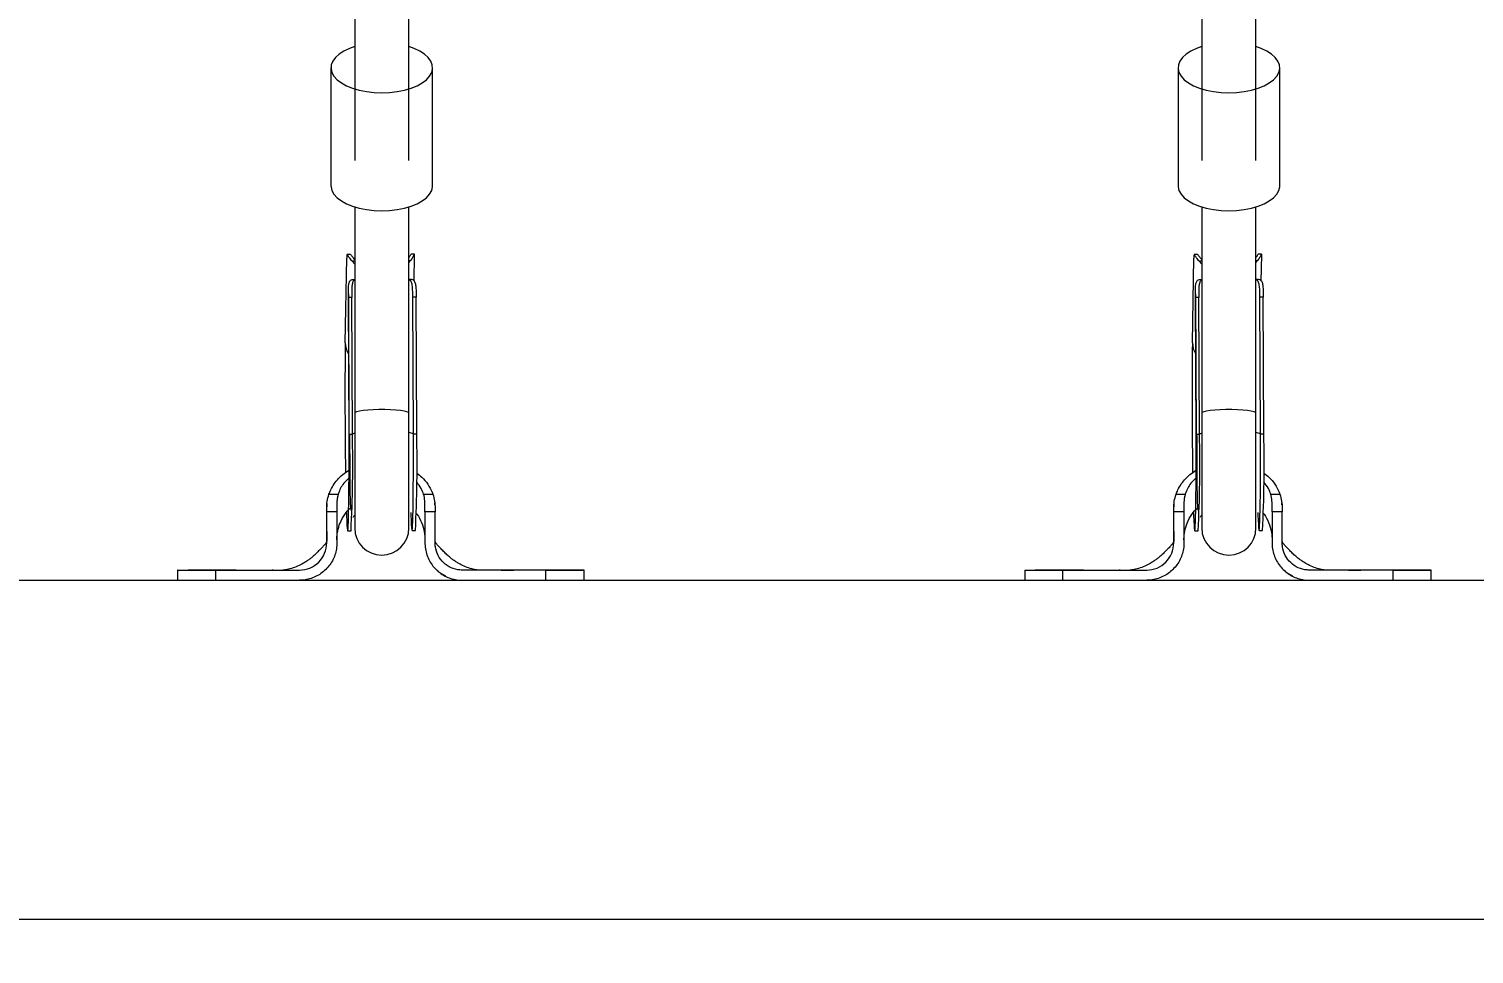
# Model space of a CAD drawing. Header units: millimetres. Extents: x -4213 to 6276, y -6120 to 3870.
# Drawn here: x -274 to 152.5, y -2224.1 to -1951.2 of the extents above; entities that cross this region are included whole.
import ezdxf

# ---------------------------------------------------------------- set-up
doc = ezdxf.new("R2010")
doc.units = ezdxf.units.MM
for name, color, linetype in [('DIKOM_ОБЪЕКТ', 7, 'Continuous'), ('DIKOM_РАЗМЕР_ЗОНА', 7, 'Continuous'), ('DIKOM_РАЗМЕР_ОБЪЕКТА', 7, 'Continuous')]:
    doc.layers.add(name, color=color, linetype=linetype)
doc.styles.add('style1', font='arial.ttf', dxfattribs={"width": 0.8})
doc.dimstyles.new('1-50', dxfattribs={"dimtxt": 300, "dimasz": 200, "dimexe": 100, "dimexo": 0, "dimgap": 100, "dimtad": 1, "dimtxsty": 'style1', "dimcen": 200, "dimclrd": 7, "dimclre": 7, "dimclrt": 7, "dimadec": 1, "dimazin": 2, "dimtfac": 1, "dimtmove": 0, "dimatfit": 2, "dimfxl": 0, "dimlwd": 25, "dimlwe": 18, "dimarcsym": 0})

# ---------------------------------------------------------------- blocks, each defined once
blk = doc.blocks.new('*D10')
at = {"layer": 'Defpoints', "color": 0, "transparency": 16777216}
for p in [(-1727.86, 1809.48), (-15.26, -2213.81), (5045.73, -2213.81)]:
    blk.add_point(p, dxfattribs=at)
at = {"layer": 'DIKOM_РАЗМЕР_ОБЪЕКТА', "color": 7, "lineweight": 18, "transparency": 16777216}
for p, q in [((-1727.86, 1809.48), (5145.73, 1809.48)), ((-15.26, -2213.81), (5145.73, -2213.81))]:
    blk.add_line(p, q, dxfattribs=at)
at = {"layer": 'DIKOM_РАЗМЕР_ОБЪЕКТА', "color": 7, "lineweight": 25, "transparency": 16777216}
blk.add_line((5045.73, 1609.48), (5045.73, -2013.81), dxfattribs=at)
at = {"layer": 'DIKOM_РАЗМЕР_ОБЪЕКТА', "color": 7, "transparency": 16777216}
for points in [[(5012.4, 1609.48), (5079.07, 1609.48), (5045.73, 1809.48)], [(5012.4, -2013.81), (5079.07, -2013.81), (5045.73, -2213.81)]]:
    blk.add_solid(points, dxfattribs=at)
at = {"layer": 'DIKOM_РАЗМЕР_ОБЪЕКТА', "color": 7, "transparency": 16777216, "insert": (4792.56, -133.86), "char_height": 300, "attachment_point": 5, "rotation": 90, "style": 'style1'}
blk.add_mtext('4000', dxfattribs=at)
blk = doc.blocks.new('*D11')
at = {"layer": 'Defpoints', "color": 0, "transparency": 16777216}
for p in [(-2152.13, 1385.22), (2355.18, -47.82), (2355.18, -4950.7)]:
    blk.add_point(p, dxfattribs=at)
at = {"layer": 'DIKOM_РАЗМЕР_ОБЪЕКТА', "color": 7, "lineweight": 18, "transparency": 16777216}
for p, q in [((-2152.13, 1385.22), (-2152.13, -5050.7)), ((2355.18, -47.82), (2355.18, -5050.7))]:
    blk.add_line(p, q, dxfattribs=at)
at = {"layer": 'DIKOM_РАЗМЕР_ОБЪЕКТА', "color": 7, "lineweight": 25, "transparency": 16777216}
blk.add_line((-1952.13, -4950.7), (2155.18, -4950.7), dxfattribs=at)
at = {"layer": 'DIKOM_РАЗМЕР_ОБЪЕКТА', "color": 7, "transparency": 16777216}
for points in [[(-1952.13, -4917.36), (-1952.13, -4984.03), (-2152.13, -4950.7)], [(2155.18, -4917.36), (2155.18, -4984.03), (2355.18, -4950.7)]]:
    blk.add_solid(points, dxfattribs=at)
at = {"layer": 'DIKOM_РАЗМЕР_ОБЪЕКТА', "color": 7, "transparency": 16777216, "insert": (229.85, -4697.52), "char_height": 300, "attachment_point": 5, "style": 'style1'}
blk.add_mtext('4500', dxfattribs=at)
blk = doc.blocks.new('*D12')
at = {"layer": 'Defpoints', "color": 0, "transparency": 16777216}
for p in [(-2081.42, 3870.14), (324.17, -3713.81), (6175.91, -3713.81)]:
    blk.add_point(p, dxfattribs=at)
at = {"layer": 'DIKOM_РАЗМЕР_ЗОНА', "color": 7, "lineweight": 18, "transparency": 16777216}
for p, q in [((-2081.42, 3870.14), (6275.91, 3870.14)), ((324.17, -3713.81), (6275.91, -3713.81))]:
    blk.add_line(p, q, dxfattribs=at)
at = {"layer": 'DIKOM_РАЗМЕР_ЗОНА', "color": 7, "lineweight": 25, "transparency": 16777216}
blk.add_line((6175.91, 3670.14), (6175.91, -3513.81), dxfattribs=at)
at = {"layer": 'DIKOM_РАЗМЕР_ЗОНА', "color": 7, "transparency": 16777216}
for points in [[(6142.57, 3670.14), (6209.24, 3670.14), (6175.91, 3870.14)], [(6142.57, -3513.81), (6209.24, -3513.81), (6175.91, -3713.81)]]:
    blk.add_solid(points, dxfattribs=at)
at = {"layer": 'DIKOM_РАЗМЕР_ЗОНА', "color": 7, "transparency": 16777216, "insert": (5922.73, -112.66), "char_height": 300, "attachment_point": 5, "rotation": 90, "style": 'style1'}
blk.add_mtext('7600', dxfattribs=at)
blk = doc.blocks.new('*D13')
at = {"layer": 'Defpoints', "color": 0, "transparency": 16777216}
for p in [(-4212.78, 1738.76), (3855.18, -47.82), (3855.18, -6019.79)]:
    blk.add_point(p, dxfattribs=at)
at = {"layer": 'DIKOM_РАЗМЕР_ЗОНА', "color": 7, "lineweight": 18, "transparency": 16777216}
for p, q in [((-4212.78, 1738.76), (-4212.78, -6119.79)), ((3855.18, -47.82), (3855.18, -6119.79))]:
    blk.add_line(p, q, dxfattribs=at)
at = {"layer": 'DIKOM_РАЗМЕР_ЗОНА', "color": 7, "lineweight": 25, "transparency": 16777216}
blk.add_line((-4012.78, -6019.79), (3655.18, -6019.79), dxfattribs=at)
at = {"layer": 'DIKOM_РАЗМЕР_ЗОНА', "color": 7, "transparency": 16777216}
for points in [[(-4012.78, -5986.46), (-4012.78, -6053.13), (-4212.78, -6019.79)], [(3655.18, -5986.46), (3655.18, -6053.13), (3855.18, -6019.79)]]:
    blk.add_solid(points, dxfattribs=at)
at = {"layer": 'DIKOM_РАЗМЕР_ЗОНА', "color": 7, "transparency": 16777216, "insert": (310.33, -5766.62), "char_height": 300, "attachment_point": 5, "style": 'style1'}
blk.add_mtext('8100', dxfattribs=at)

msp = doc.modelspace()

# ---------------------------------------------------------------- linework, layer by layer
at = {"layer": 'DIKOM_ОБЪЕКТ', "color": 7, "linetype": 'Continuous', "lineweight": 15}
for p, q in [((-177.821, -1859.448), (-177.821, -1989.991)), ((-161.821, -1989.991), (-161.821, -1859.451)), ((72.179, -1882.772), (72.179, -1989.991)), ((88.179, -1989.991), (88.179, -1882.777)), ((-184.821, -1962.625), (-184.821, -1997.465)), ((-154.821, -1997.465), (-154.821, -1962.625)), ((65.179, -1962.625), (65.179, -1997.465)), ((95.179, -1997.465), (95.179, -1962.625)), ((-177.821, -2003.699), (-177.821, -2064.494)), ((-161.821, -2064.494), (-161.821, -2003.699)), ((72.179, -2003.699), (72.179, -2064.494)), ((88.179, -2064.494), (88.179, -2003.699)), ((-180.586, -2043.789), (-180.15, -2018.826)), ((-179.034, -2017.743), (-180.036, -2017.749)), ((-177.821, -2019.728), (-178.606, -2019.733)), ((-178.606, -2019.733), (-177.821, -2020.614)), ((-161.821, -2020.134), (-161.425, -2019.63)), ((-161.425, -2019.63), (-161.821, -2019.632)), ((-160.162, -2017.63), (-161.168, -2017.636)), ((-160.269, -2025.543), (-160.135, -2017.897)), ((69.414, -2043.789), (69.85, -2018.826)), ((70.966, -2017.743), (69.964, -2017.749)), ((72.179, -2019.728), (71.394, -2019.733)), ((71.394, -2019.733), (72.179, -2020.614)), ((88.179, -2020.134), (88.575, -2019.63)), ((88.575, -2019.63), (88.179, -2019.632)), ((89.838, -2017.63), (88.832, -2017.636)), ((89.731, -2025.543), (89.865, -2017.897)), ((-178.525, -2025.076), (-177.821, -2024.962)), ((-178.525, -2025.076), (-177.821, -2025.072)), ((-161.821, -2024.867), (-161.078, -2024.972)), ((-161.821, -2024.976), (-161.078, -2024.972)), ((71.475, -2025.076), (72.179, -2024.962)), ((71.475, -2025.076), (72.179, -2025.072)), ((88.179, -2024.867), (88.922, -2024.972)), ((88.179, -2024.976), (88.922, -2024.972)), ((-179.691, -2029.333), (-179.501, -2070.803)), ((70.309, -2029.333), (70.499, -2070.803)), ((-178.685, -2030.43), (-179.684, -2030.436)), ((-179.499, -2070.821), (-179.684, -2030.436)), ((-178.5, -2070.815), (-178.685, -2030.43)), ((-159.688, -2030.317), (-160.688, -2030.323)), ((-160.503, -2070.707), (-160.688, -2030.323)), ((-159.503, -2070.701), (-159.688, -2030.317)), ((71.315, -2030.43), (70.316, -2030.436)), ((70.501, -2070.821), (70.316, -2030.436)), ((71.5, -2070.815), (71.315, -2030.43)), ((90.312, -2030.317), (89.312, -2030.323)), ((89.497, -2070.707), (89.312, -2030.323)), ((90.497, -2070.701), (90.312, -2030.317)), ((-177.821, -2064.494), (-177.821, -2098.381)), ((-161.821, -2098.381), (-161.821, -2064.494)), ((72.179, -2064.494), (72.179, -2098.381)), ((88.179, -2098.381), (88.179, -2064.494)), ((-179.499, -2070.821), (-179.501, -2070.803)), ((-178.5, -2070.815), (-179.499, -2070.821)), ((-178.347, -2070.634), (-178.5, -2070.815)), ((-159.503, -2070.701), (-160.503, -2070.707)), ((70.501, -2070.821), (70.499, -2070.803)), ((71.5, -2070.815), (70.501, -2070.821)), ((71.653, -2070.634), (71.5, -2070.815)), ((90.497, -2070.701), (89.497, -2070.707)), ((-185.414, -2088.466), (-182.696, -2088.466)), ((-157.466, -2088.466), (-154.748, -2088.466)), ((64.586, -2088.466), (67.304, -2088.466)), ((92.534, -2088.466), (95.252, -2088.466)), ((-183.081, -2093.675), (-186.081, -2093.675)), ((-186.081, -2101.814), (-186.081, -2093.675)), ((-186.032, -2091.464), (-186.049, -2092.163)), ((-186.02, -2091.184), (-186.032, -2091.967)), ((-183.081, -2093.675), (-183.081, -2101.814)), ((-157.081, -2093.675), (-157.081, -2101.814)), ((-154.081, -2093.675), (-157.081, -2093.675)), ((-154.161, -2091.559), (-154.175, -2090.988)), ((-154.081, -2101.814), (-154.081, -2093.675)), ((66.919, -2093.675), (63.919, -2093.675)), ((63.919, -2101.814), (63.919, -2093.675)), ((63.968, -2091.464), (63.951, -2092.163)), ((63.98, -2091.184), (63.968, -2091.967)), ((66.919, -2093.675), (66.919, -2101.814)), ((92.919, -2093.675), (92.919, -2101.814)), ((95.919, -2093.675), (92.919, -2093.675)), ((95.839, -2091.559), (95.825, -2090.988)), ((95.919, -2101.814), (95.919, -2093.675)), ((-186.081, -2102.814), (-186.081, -2101.814)), ((-183.081, -2101.814), (-183.081, -2102.814)), ((-179.902, -2099.252), (-178.902, -2099.246)), ((-160.905, -2099.138), (-159.906, -2099.132)), ((-157.081, -2101.814), (-157.081, -2102.814)), ((-154.081, -2102.814), (-154.081, -2101.814)), ((63.919, -2102.814), (63.919, -2101.814)), ((66.919, -2101.814), (66.919, -2102.814)), ((70.098, -2099.252), (71.098, -2099.246)), ((89.095, -2099.138), (90.094, -2099.132)), ((92.919, -2101.814), (92.919, -2102.814)), ((95.919, -2102.814), (95.919, -2101.814)), ((-230.081, -2110.814), (-230.081, -2113.814)), ((-224.27, -2110.814), (-227.007, -2110.814)), ((-217.57, -2110.812), (-224.203, -2110.814)), ((-218.974, -2110.814), (-219.368, -2110.814)), ((-218.799, -2113.814), (-218.799, -2110.814)), ((-218.799, -2110.814), (-194.081, -2110.814)), ((-153.517, -2110.852), (-153.189, -2111.152)), ((-121.363, -2110.814), (-146.081, -2110.814)), ((-121.363, -2113.814), (-121.363, -2110.814)), ((-116.674, -2110.814), (-113.566, -2110.814)), ((-116.447, -2110.814), (-114.203, -2110.814)), ((-110.081, -2110.814), (-115.359, -2110.814)), ((-110.081, -2113.814), (-110.081, -2110.814)), ((19.919, -2110.814), (19.919, -2113.814)), ((25.73, -2110.814), (22.993, -2110.814)), ((32.43, -2110.812), (25.797, -2110.814)), ((31.026, -2110.814), (30.632, -2110.814)), ((31.201, -2113.814), (31.201, -2110.814)), ((31.201, -2110.814), (55.919, -2110.814)), ((96.483, -2110.852), (96.811, -2111.152)), ((128.637, -2110.814), (103.919, -2110.814)), ((128.637, -2113.814), (128.637, -2110.814)), ((133.326, -2110.814), (136.434, -2110.814)), ((133.553, -2110.814), (135.797, -2110.814)), ((139.919, -2110.814), (134.641, -2110.814)), ((136.438, -2110.814), (135.536, -2110.814)), ((139.919, -2113.814), (139.919, -2110.814)), ((-894.822, -2113.814), (305.179, -2113.814)), ((-152.812, -2111.516), (-151.057, -2112.56)), ((97.188, -2111.516), (98.943, -2112.56)), ((-894.822, -2213.814), (305.179, -2213.814))]:
    msp.add_line(p, q, dxfattribs=at)
at = {"layer": 'DIKOM_ОБЪЕКТ', "color": 7, "linetype": 'Continuous', "lineweight": 15, "flags": 128}
for points in [[(-177.821, -1956.391), (-179.365, -1956.94), (-181.02, -1957.722), (-182.412, -1958.619), (-183.509, -1959.61), (-184.285, -1960.672), (-184.723, -1961.78), (-184.81, -1962.907), (-184.547, -1964.028), (-183.939, -1965.116), (-182.999, -1966.145), (-181.751, -1967.092), (-180.223, -1967.934), (-178.451, -1968.652), (-176.477, -1969.229), (-174.347, -1969.651), (-172.111, -1969.908), (-169.821, -1969.994)], [(-169.821, -1969.994), (-167.532, -1969.908), (-165.296, -1969.651), (-163.166, -1969.229), (-161.192, -1968.652), (-159.42, -1967.934), (-157.892, -1967.092), (-156.644, -1966.145), (-155.704, -1965.116), (-155.096, -1964.028), (-154.832, -1962.907), (-154.92, -1961.78), (-155.358, -1960.672), (-156.134, -1959.61), (-157.231, -1958.619), (-158.623, -1957.722), (-160.278, -1956.94), (-161.821, -1956.391)], [(72.179, -1956.391), (70.635, -1956.94), (68.98, -1957.722), (67.588, -1958.619), (66.491, -1959.61), (65.715, -1960.672), (65.277, -1961.78), (65.19, -1962.907), (65.453, -1964.028), (66.061, -1965.116), (67.001, -1966.145), (68.249, -1967.092), (69.777, -1967.934), (71.549, -1968.652), (73.523, -1969.229), (75.653, -1969.651), (77.889, -1969.908), (80.179, -1969.994)], [(80.179, -1969.994), (82.468, -1969.908), (84.704, -1969.651), (86.834, -1969.229), (88.808, -1968.652), (90.58, -1967.934), (92.108, -1967.092), (93.356, -1966.145), (94.296, -1965.116), (94.904, -1964.028), (95.168, -1962.907), (95.08, -1961.78), (94.642, -1960.672), (93.866, -1959.61), (92.769, -1958.619), (91.377, -1957.722), (89.722, -1956.94), (88.179, -1956.391)], [(-184.821, -1997.465), (-184.81, -1997.747), (-184.547, -1998.868), (-183.939, -1999.956), (-182.999, -2000.985), (-181.751, -2001.932), (-180.223, -2002.775), (-178.451, -2003.492), (-176.477, -2004.069), (-174.347, -2004.491), (-172.111, -2004.748), (-169.821, -2004.834)], [(-169.821, -2004.834), (-167.532, -2004.748), (-165.296, -2004.491), (-163.166, -2004.069), (-161.192, -2003.492), (-159.42, -2002.775), (-157.892, -2001.932), (-156.644, -2000.985), (-155.704, -1999.956), (-155.096, -1998.868), (-154.832, -1997.747), (-154.821, -1997.465)], [(65.179, -1997.465), (65.19, -1997.747), (65.453, -1998.868), (66.061, -1999.956), (67.001, -2000.985), (68.249, -2001.932), (69.777, -2002.775), (71.549, -2003.492), (73.523, -2004.069), (75.653, -2004.491), (77.889, -2004.748), (80.179, -2004.834)], [(80.179, -2004.834), (82.468, -2004.748), (84.704, -2004.491), (86.834, -2004.069), (88.808, -2003.492), (90.58, -2002.775), (92.108, -2001.932), (93.356, -2000.985), (94.296, -1999.956), (94.904, -1998.868), (95.168, -1997.747), (95.179, -1997.465)], [(-180.586, -2043.789), (-180.62, -2045.967), (-180.647, -2048.401), (-180.668, -2051.064), (-180.682, -2053.924), (-180.69, -2056.948), (-180.69, -2060.103), (-180.684, -2063.351), (-180.67, -2066.655), (-180.65, -2069.979), (-180.624, -2073.282), (-180.591, -2076.527), (-180.553, -2079.677), (-180.517, -2082.159)], [(69.414, -2043.789), (69.38, -2045.967), (69.353, -2048.401), (69.332, -2051.064), (69.318, -2053.924), (69.31, -2056.948), (69.31, -2060.103), (69.316, -2063.351), (69.33, -2066.655), (69.35, -2069.979), (69.376, -2073.282), (69.409, -2076.527), (69.447, -2079.677), (69.483, -2082.159)], [(-161.821, -2064.494), (-161.927, -2064.326), (-162.39, -2064.11), (-163.2, -2063.912), (-164.32, -2063.741), (-165.697, -2063.605), (-167.267, -2063.511), (-168.956, -2063.463), (-170.686, -2063.463), (-172.376, -2063.511), (-173.946, -2063.605), (-175.323, -2063.741), (-176.443, -2063.912), (-177.253, -2064.11), (-177.716, -2064.326), (-177.821, -2064.494)], [(88.179, -2064.494), (88.073, -2064.326), (87.61, -2064.11), (86.8, -2063.912), (85.68, -2063.741), (84.303, -2063.605), (82.733, -2063.511), (81.044, -2063.463), (79.314, -2063.463), (77.624, -2063.511), (76.054, -2063.605), (74.677, -2063.741), (73.557, -2063.912), (72.747, -2064.11), (72.284, -2064.326), (72.179, -2064.494)], [(-180.257, -2093.892), (-180.229, -2094.683), (-180.166, -2096.265), (-180.101, -2097.525), (-180.037, -2098.449), (-179.973, -2099.026), (-179.91, -2099.249), (-179.849, -2099.116), (-179.791, -2098.629), (-179.736, -2097.792), (-179.686, -2096.616), (-179.64, -2095.114), (-179.599, -2093.304), (-179.564, -2091.205), (-179.535, -2088.843), (-179.512, -2086.244), (-179.496, -2083.438), (-179.486, -2080.458), (-179.484, -2077.338), (-179.488, -2074.113), (-179.499, -2070.821)], [(-177.821, -2070.458), (-178.339, -2070.63), (-178.347, -2070.634)], [(-161.26, -2093.79), (-161.233, -2094.569), (-161.169, -2096.151), (-161.105, -2097.411), (-161.04, -2098.335), (-160.976, -2098.912), (-160.913, -2099.135), (-160.853, -2099.003), (-160.795, -2098.515), (-160.74, -2097.679), (-160.689, -2096.502), (-160.644, -2095), (-160.603, -2093.19), (-160.568, -2091.091), (-160.538, -2088.729), (-160.516, -2086.13), (-160.499, -2083.325), (-160.49, -2080.345), (-160.487, -2077.224), (-160.492, -2074), (-160.503, -2070.707)], [(69.743, -2093.892), (69.771, -2094.683), (69.834, -2096.265), (69.899, -2097.525), (69.963, -2098.449), (70.027, -2099.026), (70.09, -2099.249), (70.151, -2099.116), (70.209, -2098.629), (70.264, -2097.792), (70.314, -2096.616), (70.36, -2095.114), (70.401, -2093.304), (70.436, -2091.205), (70.465, -2088.843), (70.488, -2086.244), (70.504, -2083.438), (70.514, -2080.458), (70.516, -2077.338), (70.512, -2074.113), (70.501, -2070.821)], [(72.179, -2070.458), (71.661, -2070.63), (71.653, -2070.634)], [(88.74, -2093.79), (88.767, -2094.569), (88.831, -2096.151), (88.895, -2097.411), (88.96, -2098.335), (89.024, -2098.912), (89.087, -2099.135), (89.147, -2099.003), (89.205, -2098.515), (89.26, -2097.679), (89.311, -2096.502), (89.356, -2095), (89.397, -2093.19), (89.432, -2091.091), (89.462, -2088.729), (89.484, -2086.13), (89.501, -2083.325), (89.51, -2080.345), (89.513, -2077.224), (89.508, -2074), (89.497, -2070.707)], [(-201.921, -2110.799), (-202.069, -2110.799), (-202.218, -2110.798)], [(48.079, -2110.799), (47.931, -2110.799), (47.782, -2110.798)]]:
    msp.add_lwpolyline(points, dxfattribs=at)
at = {"layer": 'DIKOM_ОБЪЕКТ', "color": 7, "linetype": 'Continuous', "lineweight": 15}
for centre, radius, start, end in [((-173.771, -2043.593), 6.818, 181.65083, 211.08709), ((76.229, -2043.593), 6.818, 181.65083, 211.08709), ((-548.116, -2079.803), 369.726, 356.98554, 1.39296), ((-161.89, -2072.672), 2.405, 54.77661, 88.3566), ((-528.848, -2079.693), 369.454, 356.98392, 1.39458), ((-298.116, -2079.803), 369.726, 356.98554, 1.39296), ((88.11, -2072.672), 2.405, 54.77661, 88.3566), ((-278.848, -2079.693), 369.454, 356.98392, 1.39458), ((-169.821, -2098.381), 8, 180, 0), ((80.179, -2098.381), 8, 180, 0), ((-194.081, -2102.814), 8, 269.99888, 0.00026), ((55.919, -2102.814), 8, 269.99888, 0.00026)]:
    msp.add_arc(centre, radius, start, end, dxfattribs=at)
for points, knots in [([(-178.606, -2019.733), (-178.878, -2019.361), (-179.424, -2018.617), (-179.869, -2017.893), (-180.073, -2017.67), (-180.132, -2017.936), (-180.144, -2018.526), (-180.15, -2018.826)], [0, 0, 0, 0, 0.2054055, 0.4115366, 0.6040827, 0.7989586, 1, 1, 1, 1]), ([(-179.034, -2017.747), (-179.033, -2017.745), (-179.005, -2017.653), (-178.801, -2017.977), (-178.406, -2018.534), (-177.975, -2019.051), (-177.821, -2019.235)], [0, 0, 0, 0, 0.0051239, 0.4071859, 0.7893651, 1, 1, 1, 1]), ([(-161.821, -2018.604), (-161.821, -2018.604), (-161.555, -2018.265), (-161.321, -2017.793), (-161.217, -2017.688), (-161.168, -2017.637)], [0, 0, 0, 0, 0.0008577, 0.5220201, 1, 1, 1, 1]), ([(-160.136, -2017.897), (-160.136, -2017.769), (-160.135, -2017.512), (-160.298, -2017.83), (-160.698, -2018.569), (-161.183, -2019.277), (-161.425, -2019.63)], [0, 0, 0, 0, 0.2535651, 0.5100631, 0.7561237, 1, 1, 1, 1]), ([(71.394, -2019.733), (71.122, -2019.361), (70.576, -2018.617), (70.131, -2017.893), (69.927, -2017.67), (69.868, -2017.936), (69.856, -2018.526), (69.85, -2018.826)], [0, 0, 0, 0, 0.2054055, 0.4115366, 0.6040827, 0.7989586, 1, 1, 1, 1]), ([(70.966, -2017.747), (70.967, -2017.745), (70.995, -2017.653), (71.199, -2017.977), (71.594, -2018.534), (72.025, -2019.051), (72.179, -2019.235)], [0, 0, 0, 0, 0.0051239, 0.4071859, 0.7893651, 1, 1, 1, 1]), ([(88.179, -2018.604), (88.179, -2018.604), (88.445, -2018.265), (88.679, -2017.793), (88.783, -2017.688), (88.832, -2017.637)], [0, 0, 0, 0, 0.0008577, 0.5220201, 1, 1, 1, 1]), ([(89.864, -2017.897), (89.864, -2017.769), (89.865, -2017.512), (89.702, -2017.83), (89.302, -2018.569), (88.817, -2019.277), (88.575, -2019.63)], [0, 0, 0, 0, 0.2535651, 0.5100631, 0.7561237, 1, 1, 1, 1]), ([(-179.684, -2030.436), (-179.689, -2029.873), (-179.697, -2028.746), (-179.686, -2027.195), (-179.521, -2025.999), (-179.14, -2025.286), (-178.717, -2025.141), (-178.525, -2025.076)], [0, 0, 0, 0, 0.2117616, 0.4235778, 0.6330778, 0.8340552, 1, 1, 1, 1]), ([(-177.821, -2025.297), (-177.914, -2025.334), (-178.261, -2025.472), (-178.534, -2026.186), (-178.691, -2027.388), (-178.696, -2028.859), (-178.688, -2029.91), (-178.685, -2030.43)], [0, 0, 0, 0, 0.0861261, 0.3244078, 0.5477182, 0.7760353, 1, 1, 1, 1]), ([(-160.688, -2030.323), (-160.691, -2029.76), (-160.697, -2028.634), (-160.755, -2027.081), (-161.007, -2025.909), (-161.376, -2025.286), (-161.732, -2025.172), (-161.821, -2025.144)], [0, 0, 0, 0, 0.2357483, 0.4715644, 0.7042134, 0.9253476, 1, 1, 1, 1]), ([(-161.078, -2024.972), (-160.823, -2025.059), (-160.311, -2025.235), (-159.911, -2026.109), (-159.737, -2027.356), (-159.696, -2028.815), (-159.691, -2029.834), (-159.688, -2030.317)], [0, 0, 0, 0, 0.2085136, 0.4176361, 0.6158259, 0.8182567, 1, 1, 1, 1]), ([(70.316, -2030.436), (70.311, -2029.873), (70.303, -2028.746), (70.314, -2027.195), (70.479, -2025.999), (70.86, -2025.286), (71.283, -2025.141), (71.475, -2025.076)], [0, 0, 0, 0, 0.2117616, 0.4235778, 0.6330778, 0.8340552, 1, 1, 1, 1]), ([(72.179, -2025.297), (72.086, -2025.334), (71.739, -2025.472), (71.466, -2026.186), (71.309, -2027.388), (71.304, -2028.859), (71.312, -2029.91), (71.315, -2030.43)], [0, 0, 0, 0, 0.0861261, 0.3244078, 0.5477182, 0.7760353, 1, 1, 1, 1]), ([(89.312, -2030.323), (89.309, -2029.76), (89.303, -2028.634), (89.245, -2027.081), (88.993, -2025.909), (88.624, -2025.286), (88.268, -2025.172), (88.179, -2025.144)], [0, 0, 0, 0, 0.2357483, 0.4715644, 0.7042134, 0.9253476, 1, 1, 1, 1]), ([(88.922, -2024.972), (89.177, -2025.059), (89.689, -2025.235), (90.089, -2026.109), (90.263, -2027.356), (90.304, -2028.815), (90.309, -2029.834), (90.312, -2030.317)], [0, 0, 0, 0, 0.2085136, 0.4176361, 0.6158259, 0.8182567, 1, 1, 1, 1]), ([(-179.331, -2070.621), (-179.323, -2072.062), (-179.308, -2074.86), (-179.291, -2078.759), (-179.274, -2082.197), (-179.256, -2085.138), (-179.231, -2087.58), (-179.195, -2089.541), (-179.143, -2091.051), (-179.073, -2092.163), (-178.97, -2092.893), (-178.866, -2093.379), (-178.721, -2093.399), (-178.657, -2093.407)], [0, 0, 0, 0, 0.129021, 0.2506442, 0.3647687, 0.4713216, 0.5702583, 0.6615745, 0.7453041, 0.8215284, 0.8903653, 0.9519821, 1, 1, 1, 1]), ([(70.669, -2070.621), (70.677, -2072.062), (70.692, -2074.86), (70.709, -2078.759), (70.726, -2082.197), (70.744, -2085.138), (70.769, -2087.58), (70.805, -2089.541), (70.857, -2091.051), (70.927, -2092.163), (71.03, -2092.893), (71.134, -2093.379), (71.279, -2093.399), (71.343, -2093.407)], [0, 0, 0, 0, 0.129021, 0.2506442, 0.3647687, 0.4713216, 0.5702583, 0.6615745, 0.7453041, 0.8215284, 0.8903653, 0.9519821, 1, 1, 1, 1]), ([(-185.414, -2088.466), (-185.244, -2088.029), (-184.584, -2086.339), (-183.046, -2084.206), (-181.02, -2082.314), (-179.826, -2081.557), (-179.278, -2081.21)], [0, 0, 0, 0, 0.1456168, 0.5644233, 0.800295, 1, 1, 1, 1]), ([(64.586, -2088.466), (64.756, -2088.029), (65.416, -2086.339), (66.954, -2084.206), (68.98, -2082.314), (70.174, -2081.557), (70.722, -2081.21)], [0, 0, 0, 0, 0.1456168, 0.5644233, 0.800295, 1, 1, 1, 1]), ([(-179.265, -2083.481), (-179.679, -2083.826), (-180.985, -2084.915), (-182.101, -2086.71), (-182.583, -2088.133), (-182.696, -2088.466)], [0, 0, 0, 0, 0.2619897, 0.8275835, 1, 1, 1, 1]), ([(-157.466, -2088.466), (-157.668, -2087.878), (-158.116, -2086.569), (-159.015, -2085.504), (-159.511, -2084.916)], [0, 0, 0, 0, 0.4483675, 1, 1, 1, 1]), ([(-159.497, -2082.206), (-158.983, -2082.593), (-157.748, -2083.521), (-156.215, -2085.436), (-155.216, -2087.2), (-154.828, -2088.25), (-154.748, -2088.466)], [0, 0, 0, 0, 0.2405463, 0.5771664, 0.913443, 1, 1, 1, 1]), ([(70.735, -2083.481), (70.321, -2083.826), (69.015, -2084.915), (67.899, -2086.71), (67.417, -2088.133), (67.304, -2088.466)], [0, 0, 0, 0, 0.2619897, 0.8275835, 1, 1, 1, 1]), ([(92.534, -2088.466), (92.332, -2087.878), (91.884, -2086.569), (90.985, -2085.504), (90.489, -2084.916)], [0, 0, 0, 0, 0.4483675, 1, 1, 1, 1]), ([(90.503, -2082.206), (91.017, -2082.593), (92.252, -2083.521), (93.785, -2085.436), (94.784, -2087.2), (95.172, -2088.25), (95.252, -2088.466)], [0, 0, 0, 0, 0.2405463, 0.5771664, 0.913443, 1, 1, 1, 1]), ([(-186.081, -2092.592), (-186.057, -2091.898), (-186.009, -2090.487), (-185.614, -2089.146), (-185.414, -2088.466)], [0, 0, 0, 0, 0.4921604, 1, 1, 1, 1]), ([(-182.696, -2088.466), (-182.719, -2088.546), (-182.836, -2088.949), (-182.989, -2089.693), (-183.073, -2090.535), (-183.088, -2091.721), (-183.08, -2092.712), (-183.081, -2093.533), (-183.081, -2093.675)], [0, 0, 0, 0, 0.0483785, 0.2420589, 0.4357278, 0.5324444, 0.9193955, 1, 1, 1, 1]), ([(-157.081, -2093.675), (-157.081, -2093.59), (-157.081, -2093.165), (-157.089, -2092.083), (-157.022, -2090.405), (-157.317, -2089.116), (-157.466, -2088.466)], [0, 0, 0, 0, 0.0483401, 0.2418975, 0.6170881, 1, 1, 1, 1]), ([(-154.748, -2088.466), (-154.553, -2089.125), (-154.156, -2090.466), (-154.106, -2091.878), (-154.081, -2092.596)], [0, 0, 0, 0, 0.4916149, 1, 1, 1, 1]), ([(63.919, -2092.592), (63.943, -2091.898), (63.991, -2090.487), (64.386, -2089.146), (64.586, -2088.466)], [0, 0, 0, 0, 0.4921604, 1, 1, 1, 1]), ([(67.304, -2088.466), (67.281, -2088.546), (67.164, -2088.949), (67.011, -2089.693), (66.927, -2090.535), (66.912, -2091.721), (66.92, -2092.712), (66.919, -2093.533), (66.919, -2093.675)], [0, 0, 0, 0, 0.0483785, 0.2420589, 0.4357278, 0.5324444, 0.9193955, 1, 1, 1, 1]), ([(92.919, -2093.675), (92.919, -2093.59), (92.919, -2093.165), (92.911, -2092.083), (92.978, -2090.405), (92.683, -2089.116), (92.534, -2088.466)], [0, 0, 0, 0, 0.0483401, 0.2418975, 0.6170881, 1, 1, 1, 1]), ([(95.252, -2088.466), (95.447, -2089.125), (95.844, -2090.466), (95.894, -2091.878), (95.919, -2092.596)], [0, 0, 0, 0, 0.4916149, 1, 1, 1, 1]), ([(-186.081, -2093.675), (-186.081, -2093.583), (-186.081, -2093.223), (-186.081, -2092.863), (-186.081, -2092.596)], [0, 0, 0, 0, 0.2561939, 1, 1, 1, 1]), ([(-183.081, -2101.862), (-183.07, -2101.436), (-183.049, -2100.585), (-182.861, -2099.333), (-182.569, -2098.126), (-181.974, -2096.43), (-180.921, -2094.396), (-179.634, -2093.053), (-179.026, -2092.419)], [0, 0, 0, 0, 0.1210732, 0.2414037, 0.3589221, 0.4733511, 0.7516076, 1, 1, 1, 1]), ([(-159.628, -2094.128), (-159.57, -2094.194), (-158.882, -2094.963), (-158.018, -2096.795), (-157.313, -2099.041), (-157.12, -2100.66), (-157.083, -2101.425), (-157.081, -2101.727), (-157.081, -2101.825)], [0, 0, 0, 0, 0.031777, 0.3746351, 0.7190752, 0.8865329, 0.9632776, 1, 1, 1, 1]), ([(-154.081, -2092.596), (-154.081, -2092.688), (-154.081, -2093.048), (-154.081, -2093.407), (-154.081, -2093.675)], [0, 0, 0, 0, 0.2563161, 1, 1, 1, 1]), ([(63.919, -2093.675), (63.919, -2093.583), (63.919, -2093.223), (63.919, -2092.863), (63.919, -2092.596)], [0, 0, 0, 0, 0.2561939, 1, 1, 1, 1]), ([(66.919, -2101.862), (66.93, -2101.436), (66.951, -2100.585), (67.139, -2099.333), (67.431, -2098.126), (68.026, -2096.43), (69.079, -2094.396), (70.366, -2093.053), (70.974, -2092.419)], [0, 0, 0, 0, 0.1210732, 0.2414037, 0.3589221, 0.4733511, 0.7516076, 1, 1, 1, 1]), ([(90.372, -2094.128), (90.43, -2094.194), (91.118, -2094.963), (91.982, -2096.795), (92.687, -2099.039), (92.881, -2100.663), (92.916, -2101.422), (92.919, -2101.74), (92.919, -2101.843), (92.919, -2101.852)], [0, 0, 0, 0, 0.0316652, 0.3733176, 0.7165465, 0.8834153, 0.9598901, 0.9964834, 1, 1, 1, 1]), ([(95.919, -2092.596), (95.919, -2092.688), (95.919, -2093.048), (95.919, -2093.407), (95.919, -2093.675)], [0, 0, 0, 0, 0.2563161, 1, 1, 1, 1]), ([(-178.327, -2095.118), (-178.323, -2095.135), (-178.276, -2095.314), (-178.196, -2095.091), (-177.839, -2094.639), (-177.821, -2094.616)], [0, 0, 0, 0, 0.088448, 0.9551175, 1, 1, 1, 1]), ([(71.673, -2095.118), (71.677, -2095.135), (71.724, -2095.314), (71.804, -2095.091), (72.161, -2094.639), (72.179, -2094.616)], [0, 0, 0, 0, 0.088448, 0.9551175, 1, 1, 1, 1]), ([(-186.081, -2099.504), (-186.081, -2099.464), (-186.081, -2099.388), (-186.081, -2099.571), (-186.081, -2100.229), (-186.081, -2100.958), (-186.081, -2101.507), (-186.08, -2102.011), (-186.083, -2102.276), (-186.1, -2102.348), (-186.103, -2102.388), (-186.125, -2102.46), (-186.137, -2102.492), (-186.148, -2102.519), (-186.161, -2102.553), (-186.185, -2102.614), (-186.28, -2102.856), (-186.688, -2103.361), (-187.321, -2104.088), (-188.241, -2104.931), (-189.177, -2105.962), (-190.119, -2106.817), (-190.944, -2107.475), (-191.818, -2108.097), (-192.901, -2108.79), (-194.342, -2109.565), (-196.104, -2110.277), (-197.955, -2110.752), (-198.674, -2110.792), (-199.052, -2110.814)], [0, 0, 0, 0, 0.0388035, 0.0739671, 0.1248373, 0.1722198, 0.2059937, 0.2278585, 0.241698, 0.254338, 0.2685359, 0.2714384, 0.2726311, 0.2737356, 0.2748739, 0.2761833, 0.2796357, 0.2982614, 0.3378086, 0.3883446, 0.4466778, 0.494111, 0.5336545, 0.567927, 0.6140468, 0.6849388, 0.776097, 0.8822803, 1, 1, 1, 1]), ([(-141.211, -2110.814), (-141.578, -2110.791), (-142.275, -2110.749), (-144.097, -2110.27), (-145.84, -2109.558), (-147.266, -2108.788), (-148.362, -2108.086), (-149.282, -2107.43), (-150.161, -2106.713), (-151.116, -2105.858), (-152.018, -2104.817), (-152.894, -2104.047), (-153.485, -2103.356), (-153.891, -2102.841), (-153.985, -2102.595), (-154.008, -2102.534), (-154.021, -2102.5), (-154.031, -2102.471), (-154.042, -2102.437), (-154.067, -2102.341), (-154.068, -2102.287), (-154.082, -2102.232), (-154.081, -2101.935), (-154.081, -2101.821), (-154.081, -2101.778)], [0, 0, 0, 0, 0.1500215, 0.2851137, 0.4009843, 0.4910572, 0.5496517, 0.5954388, 0.6534384, 0.7214387, 0.788231, 0.8449138, 0.8958228, 0.9200244, 0.9244509, 0.9261141, 0.9275781, 0.9290235, 0.9305993, 0.9344125, 0.9572881, 0.9761215, 0.9907987, 1, 1, 1, 1]), ([(63.919, -2099.504), (63.919, -2099.464), (63.919, -2099.388), (63.919, -2099.571), (63.919, -2100.229), (63.919, -2100.958), (63.919, -2101.507), (63.92, -2102.011), (63.917, -2102.276), (63.9, -2102.348), (63.897, -2102.388), (63.875, -2102.46), (63.863, -2102.492), (63.852, -2102.519), (63.839, -2102.553), (63.815, -2102.614), (63.72, -2102.856), (63.312, -2103.361), (62.679, -2104.088), (61.759, -2104.931), (60.823, -2105.962), (59.881, -2106.817), (59.056, -2107.475), (58.182, -2108.097), (57.099, -2108.79), (55.658, -2109.565), (53.896, -2110.277), (52.045, -2110.752), (51.326, -2110.792), (50.948, -2110.814)], [0, 0, 0, 0, 0.0388035, 0.0739671, 0.1248373, 0.1722198, 0.2059937, 0.2278585, 0.241698, 0.254338, 0.2685359, 0.2714384, 0.2726311, 0.2737356, 0.2748739, 0.2761833, 0.2796357, 0.2982614, 0.3378086, 0.3883446, 0.4466778, 0.494111, 0.5336545, 0.567927, 0.6140468, 0.6849388, 0.776097, 0.8822803, 1, 1, 1, 1]), ([(108.789, -2110.814), (108.422, -2110.791), (107.725, -2110.749), (105.903, -2110.27), (104.16, -2109.558), (102.734, -2108.788), (101.638, -2108.086), (100.718, -2107.43), (99.839, -2106.713), (98.884, -2105.858), (97.982, -2104.817), (97.106, -2104.047), (96.515, -2103.356), (96.109, -2102.841), (96.015, -2102.595), (95.992, -2102.534), (95.979, -2102.5), (95.969, -2102.471), (95.958, -2102.437), (95.933, -2102.341), (95.932, -2102.287), (95.918, -2102.232), (95.919, -2101.935), (95.919, -2101.821), (95.919, -2101.778)], [0, 0, 0, 0, 0.1500215, 0.2851137, 0.4009843, 0.4910572, 0.5496517, 0.5954388, 0.6534384, 0.7214387, 0.788231, 0.8449138, 0.8958228, 0.9200244, 0.9244509, 0.9261141, 0.9275781, 0.9290235, 0.9305993, 0.9344125, 0.9572881, 0.9761215, 0.9907987, 1, 1, 1, 1]), ([(-183.081, -2102.814), (-183.082, -2102.899), (-183.085, -2103.324), (-183.202, -2104.978), (-184.002, -2107.726), (-186.197, -2110.784), (-189.278, -2112.938), (-192.08, -2113.749), (-193.697, -2113.801), (-194.081, -2113.814)], [0, 0, 0, 0, 0.0148126, 0.0741052, 0.2887755, 0.5034574, 0.7180368, 0.9330837, 1, 1, 1, 1]), ([(-157.081, -2102.814), (-157.08, -2102.899), (-157.077, -2103.324), (-156.958, -2104.985), (-156.153, -2107.747), (-153.938, -2110.814), (-150.839, -2112.96), (-148.048, -2113.752), (-146.448, -2113.802), (-146.081, -2113.814)], [0, 0, 0, 0, 0.0148131, 0.0741092, 0.2900366, 0.5059706, 0.7209503, 0.9360147, 1, 1, 1, 1]), ([(-146.081, -2110.814), (-146.307, -2110.808), (-147.426, -2110.778), (-149.416, -2110.249), (-151.689, -2108.734), (-153.324, -2106.545), (-154.012, -2104.444), (-154.065, -2103.181), (-154.081, -2102.814)], [0, 0, 0, 0, 0.0541267, 0.2683319, 0.4825273, 0.6972843, 0.9119811, 1, 1, 1, 1]), ([(66.919, -2102.814), (66.918, -2102.899), (66.915, -2103.324), (66.798, -2104.978), (65.998, -2107.726), (63.803, -2110.784), (60.722, -2112.938), (57.92, -2113.749), (56.303, -2113.801), (55.919, -2113.814)], [0, 0, 0, 0, 0.0148126, 0.0741052, 0.2887755, 0.5034574, 0.7180368, 0.9330837, 1, 1, 1, 1]), ([(92.919, -2102.814), (92.92, -2102.899), (92.923, -2103.324), (93.042, -2104.985), (93.847, -2107.747), (96.062, -2110.814), (99.161, -2112.96), (101.952, -2113.752), (103.552, -2113.802), (103.919, -2113.814)], [0, 0, 0, 0, 0.0148131, 0.0741092, 0.2900366, 0.5059706, 0.7209503, 0.9360147, 1, 1, 1, 1]), ([(103.919, -2110.814), (103.693, -2110.808), (102.574, -2110.778), (100.584, -2110.249), (98.311, -2108.734), (96.676, -2106.545), (95.988, -2104.444), (95.935, -2103.181), (95.919, -2102.814)], [0, 0, 0, 0, 0.0541267, 0.2683319, 0.4825273, 0.6972843, 0.9119811, 1, 1, 1, 1]), ([(-230.06, -2110.814), (-230.067, -2110.814), (-230.159, -2110.814), (-229.803, -2110.814), (-228.949, -2110.814), (-227.512, -2110.814), (-225.575, -2110.814), (-222.803, -2110.814), (-220.305, -2110.814), (-218.799, -2110.814)], [0, 0, 0, 0, 0.0122964, 0.1651418, 0.3136833, 0.4665309, 0.6150724, 0.7679187, 1, 1, 1, 1]), ([(-212.76, -2110.814), (-214.066, -2110.813), (-216.566, -2110.812), (-218.519, -2110.812), (-219.451, -2110.813)], [0, 0, 0, 0, 0.522456, 1, 1, 1, 1]), ([(-209.304, -2110.814), (-209.258, -2110.814), (-208.707, -2110.814), (-207.72, -2110.811), (-206.537, -2110.811), (-205.815, -2110.813), (-205.505, -2110.814), (-205.589, -2110.814), (-205.593, -2110.814)], [0, 0, 0, 0, 0.0221886, 0.2636284, 0.505088, 0.7465382, 0.9880012, 1, 1, 1, 1]), ([(-153.306, -2111.108), (-153.246, -2111.16), (-153.126, -2111.264), (-153.016, -2111.353), (-152.961, -2111.398)], [0, 0, 0, 0, 0.5001861, 1, 1, 1, 1]), ([(-140.891, -2110.798), (-140.97, -2110.798), (-141.128, -2110.798), (-141.295, -2110.798), (-141.379, -2110.799)], [0, 0, 0, 0, 0.4980818, 1, 1, 1, 1]), ([(-134.531, -2110.814), (-134.546, -2110.814), (-134.617, -2110.814), (-134.233, -2110.813), (-133.399, -2110.811), (-132.221, -2110.811), (-131.304, -2110.813), (-130.881, -2110.814)], [0, 0, 0, 0, 0.0642538, 0.3067988, 0.5493538, 0.7919001, 1, 1, 1, 1]), ([(-120.971, -2110.813), (-121.907, -2110.812), (-123.867, -2110.812), (-126.375, -2110.813), (-127.685, -2110.814)], [0, 0, 0, 0, 0.4774653, 1, 1, 1, 1]), ([(-115.715, -2110.814), (-116.832, -2110.814), (-119.167, -2110.813), (-121.656, -2110.812), (-122.955, -2110.812)], [0, 0, 0, 0, 0.47816, 1, 1, 1, 1]), ([(-121.363, -2110.814), (-121.28, -2110.814), (-120.866, -2110.814), (-119.151, -2110.814), (-116.736, -2110.814), (-114.2, -2110.814), (-112.362, -2110.814), (-111.027, -2110.814), (-110.216, -2110.814), (-110.138, -2110.814), (-110.102, -2110.814)], [0, 0, 0, 0, 0.0123774, 0.0618903, 0.2611236, 0.409634, 0.5624525, 0.7109642, 0.8637824, 1, 1, 1, 1]), ([(-115.359, -2110.814), (-115.744, -2110.814), (-116.526, -2110.814), (-117.738, -2110.813), (-118.354, -2110.813)], [0, 0, 0, 0, 0.492053, 1, 1, 1, 1]), ([(19.94, -2110.814), (19.933, -2110.814), (19.841, -2110.814), (20.197, -2110.814), (21.051, -2110.814), (22.488, -2110.814), (24.425, -2110.814), (27.197, -2110.814), (29.695, -2110.814), (31.201, -2110.814)], [0, 0, 0, 0, 0.0122964, 0.1651418, 0.3136833, 0.4665309, 0.6150724, 0.7679187, 1, 1, 1, 1]), ([(37.24, -2110.814), (35.934, -2110.813), (33.434, -2110.812), (31.481, -2110.812), (30.549, -2110.813)], [0, 0, 0, 0, 0.522456, 1, 1, 1, 1]), ([(40.696, -2110.814), (40.742, -2110.814), (41.293, -2110.814), (42.28, -2110.811), (43.463, -2110.811), (44.185, -2110.813), (44.495, -2110.814), (44.411, -2110.814), (44.407, -2110.814)], [0, 0, 0, 0, 0.0221886, 0.2636284, 0.505088, 0.7465382, 0.9880012, 1, 1, 1, 1]), ([(96.694, -2111.108), (96.754, -2111.16), (96.874, -2111.264), (96.984, -2111.353), (97.039, -2111.398)], [0, 0, 0, 0, 0.5001861, 1, 1, 1, 1]), ([(109.109, -2110.798), (109.03, -2110.798), (108.872, -2110.798), (108.705, -2110.798), (108.621, -2110.799)], [0, 0, 0, 0, 0.4980818, 1, 1, 1, 1]), ([(115.469, -2110.814), (115.454, -2110.814), (115.383, -2110.814), (115.767, -2110.813), (116.601, -2110.811), (117.779, -2110.811), (118.696, -2110.813), (119.119, -2110.814)], [0, 0, 0, 0, 0.0642538, 0.3067988, 0.5493538, 0.7919001, 1, 1, 1, 1]), ([(129.029, -2110.813), (128.093, -2110.812), (126.133, -2110.812), (123.625, -2110.813), (122.315, -2110.814)], [0, 0, 0, 0, 0.4774653, 1, 1, 1, 1]), ([(134.285, -2110.814), (133.168, -2110.814), (130.833, -2110.813), (128.344, -2110.812), (127.045, -2110.812)], [0, 0, 0, 0, 0.47816, 1, 1, 1, 1]), ([(128.637, -2110.814), (128.72, -2110.814), (129.134, -2110.814), (130.849, -2110.814), (133.264, -2110.814), (135.8, -2110.814), (137.638, -2110.814), (138.973, -2110.814), (139.784, -2110.814), (139.862, -2110.814), (139.898, -2110.814)], [0, 0, 0, 0, 0.0123774, 0.0618903, 0.2611236, 0.409634, 0.5624525, 0.7109642, 0.8637824, 1, 1, 1, 1]), ([(134.641, -2110.814), (134.256, -2110.814), (133.474, -2110.814), (132.262, -2110.813), (131.646, -2110.813)], [0, 0, 0, 0, 0.492053, 1, 1, 1, 1])]:
    msp.add_open_spline(points, degree=3, knots=knots, dxfattribs=at)

# ---------------------------------------------------------------- dimensions: what is measured, and where the dimension line sits
at = {"layer": 'DIKOM_РАЗМЕР_ЗОНА'}
dim = msp.add_linear_dim(base=(6175.905, -3713.814), p1=(-2081.415, 3870.14), p2=(324.174, -3713.814), angle=90, text='7600', dimstyle='1-50', dxfattribs=at)
dim.commit()
dim.dimension.update_dxf_attribs({"geometry": '*D12', "text_midpoint": (6175.905, -112.661), "dimtype": 160})
dim = msp.add_linear_dim(base=(3855.179, -6019.794), p1=(-4212.782, 1738.764), p2=(3855.179, -47.824), text='8100', dimstyle='1-50', dxfattribs=at)
dim.commit()
dim.dimension.update_dxf_attribs({"geometry": '*D13', "text_midpoint": (310.333, -6019.794), "dimtype": 160})
at = {"layer": 'DIKOM_РАЗМЕР_ОБЪЕКТА'}
dim = msp.add_linear_dim(base=(5045.733, -2213.814), p1=(-1727.861, 1809.479), p2=(-15.262, -2213.814), angle=90, text='4000', dimstyle='1-50', dxfattribs=at)
dim.commit()
dim.dimension.update_dxf_attribs({"geometry": '*D10', "text_midpoint": (5045.733, -133.859), "dimtype": 160})
dim = msp.add_linear_dim(base=(2355.179, -4950.697), p1=(-2152.125, 1385.215), p2=(2355.179, -47.824), text='4500', dimstyle='1-50', dxfattribs=at)
dim.commit()
dim.dimension.update_dxf_attribs({"geometry": '*D11', "text_midpoint": (229.847, -4950.697), "dimtype": 160})

doc.saveas('drawing.dxf')
